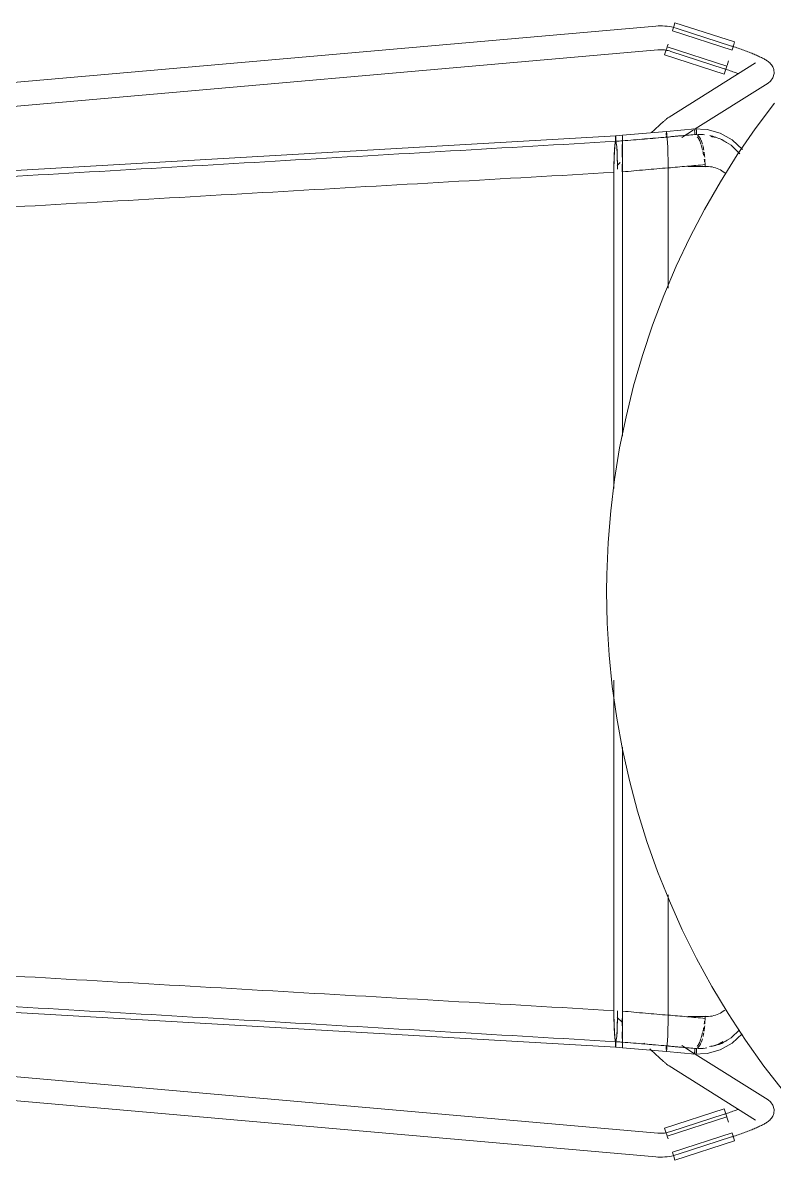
# Model space of a CAD drawing. Header units: millimetres. Extents: x 155927 to 295199, y -4084 to 97293.
# Drawn here: x 171735 to 172113, y 12020 to 12592 of the extents above; entities that cross this region are included whole.
import ezdxf

# ---------------------------------------------------------------- set-up
doc = ezdxf.new("R2010")
doc.units = ezdxf.units.MM
doc.header["$MEASUREMENT"] = 0
doc.layers.add('I-FURN', color=8, linetype='CONTINUOUS', lineweight=9)

msp = doc.modelspace()

# ---------------------------------------------------------------- linework, layer by layer
at = {"layer": 'I-FURN'}
for p, q in [((172053.26, 12590.59), (171609.94, 12551.64)), ((172053.31, 12590.6), (172053.26, 12590.59)), ((172054.45, 12590.67), (172053.31, 12590.6)), ((172055.59, 12590.7), (172054.45, 12590.67)), ((172056.73, 12590.69), (172055.59, 12590.7)), ((172057.87, 12590.62), (172056.73, 12590.69)), ((172059.01, 12590.52), (172057.87, 12590.62)), ((172060.14, 12590.36), (172059.01, 12590.52)), ((172061.27, 12590.17), (172060.14, 12590.36)), ((172062.38, 12589.92), (172061.27, 12590.17)), ((172061.67, 12588.38), (172062.31, 12590.35)), ((172062.31, 12590.35), (172062.94, 12592.31)), ((172063.49, 12589.64), (172062.38, 12589.92)), ((172062.94, 12592.31), (172092.95, 12582.62)), ((172061.64, 12588.26), (172091.64, 12578.57)), ((172064.58, 12589.31), (172063.49, 12589.64)), ((172091.39, 12580.59), (172064.58, 12589.31)), ((171629.81, 12541.34), (172054.31, 12578.64)), ((172054.31, 12578.64), (172054.97, 12578.68)), ((172054.97, 12578.68), (172055.63, 12578.7)), ((172055.63, 12578.7), (172056.29, 12578.69)), ((172056.29, 12578.69), (172056.95, 12578.66)), ((172056.95, 12578.66), (172057.61, 12578.6)), ((172057.61, 12578.6), (172058.27, 12578.51)), ((172058.27, 12578.51), (172058.92, 12578.4)), ((172058.35, 12578.1), (172058.99, 12580.07)), ((172089.04, 12570.5), (172059.03, 12580.19)), ((172059.06, 12580.29), (172059.44, 12581.45)), ((172091.85, 12580.44), (172091.39, 12580.59)), ((172092.32, 12580.66), (172091.68, 12578.69)), ((172092.59, 12580.2), (172091.85, 12580.44)), ((172092.95, 12582.62), (172092.32, 12580.66)), ((172093.32, 12579.95), (172092.59, 12580.2)), ((172094.06, 12579.7), (172093.32, 12579.95)), ((172094.78, 12579.45), (172094.06, 12579.7)), ((172095.51, 12579.2), (172094.78, 12579.45)), ((172096.22, 12578.95), (172095.51, 12579.2)), ((172096.93, 12578.69), (172096.22, 12578.95)), ((172097.63, 12578.44), (172096.93, 12578.69)), ((172098.32, 12578.18), (172097.63, 12578.44)), ((172057.72, 12576.15), (172058.35, 12578.1)), ((172057.72, 12576.15), (172087.73, 12566.46)), ((172058.92, 12578.4), (172059.57, 12578.26)), ((172059.57, 12578.26), (172060.21, 12578.09)), ((172060.21, 12578.09), (172060.84, 12577.9)), ((172060.84, 12577.9), (172060.87, 12577.89)), ((172060.87, 12577.89), (172087.68, 12569.18)), ((172089.15, 12570.87), (172089.87, 12573.08)), ((172098.99, 12577.93), (172098.32, 12578.18)), ((172099.66, 12577.68), (172098.99, 12577.93)), ((172100.31, 12577.42), (172099.66, 12577.68)), ((172100.95, 12577.17), (172100.31, 12577.42)), ((172101.58, 12576.92), (172100.95, 12577.17)), ((172102.19, 12576.67), (172101.58, 12576.92)), ((172102.78, 12576.42), (172102.19, 12576.67)), ((172103.36, 12576.18), (172102.78, 12576.42)), ((172103.93, 12575.94), (172103.36, 12576.18)), ((172104.47, 12575.7), (172103.93, 12575.94)), ((172105, 12575.46), (172104.47, 12575.7)), ((172105.51, 12575.22), (172105, 12575.46)), ((172106, 12574.99), (172105.51, 12575.22)), ((172106.47, 12574.76), (172106, 12574.99)), ((172106.93, 12574.53), (172106.47, 12574.76)), ((172107.37, 12574.3), (172106.93, 12574.53)), ((172107.79, 12574.07), (172107.37, 12574.3)), ((172108.21, 12573.84), (172107.79, 12574.07)), ((172108.6, 12573.61), (172108.21, 12573.84)), ((172109, 12573.36), (172108.6, 12573.61)), ((172109.38, 12573.11), (172109, 12573.36)), ((172109.77, 12572.83), (172109.38, 12573.11)), ((172110.18, 12572.52), (172109.77, 12572.83)), ((172103.54, 12572.1), (172059.96, 12544.8)), ((172088.01, 12569.07), (172087.68, 12569.18)), ((172088.36, 12568.41), (172087.73, 12566.46)), ((172088.7, 12568.85), (172088.01, 12569.07)), ((172089, 12570.39), (172088.36, 12568.41)), ((172089.39, 12568.62), (172088.7, 12568.85)), ((172090.08, 12568.38), (172089.39, 12568.62)), ((172090.76, 12568.15), (172090.08, 12568.38)), ((172091.43, 12567.91), (172090.76, 12568.15)), ((172092.1, 12567.68), (172091.43, 12567.91)), ((172092.75, 12567.44), (172092.1, 12567.68)), ((172093.4, 12567.21), (172092.75, 12567.44)), ((172094.04, 12566.97), (172093.4, 12567.21)), ((172110.6, 12572.15), (172110.18, 12572.52)), ((172111.07, 12571.68), (172110.6, 12572.15)), ((172111.59, 12571.06), (172111.07, 12571.68)), ((172112.15, 12570.14), (172111.59, 12571.06)), ((172112.68, 12568.76), (172112.15, 12570.14)), ((172112.85, 12566.79), (172112.68, 12568.76)), ((172073.15, 12538.9), (172109.92, 12561.93)), ((172094.66, 12566.74), (172094.04, 12566.97)), ((172111.04, 12562.83), (172109.92, 12561.93)), ((172111.04, 12562.83), (172112.26, 12564.56)), ((172112.26, 12564.56), (172112.85, 12566.79)), ((172112.94, 12551.79), (172103.36, 12538.97)), ((172059.15, 12544.23), (172058.93, 12544.05)), ((172059.38, 12544.4), (172059.15, 12544.23)), ((172059.63, 12544.58), (172059.38, 12544.4)), ((172059.96, 12544.8), (172059.63, 12544.58)), ((172052.57, 12538.37), (172052.11, 12537.95)), ((172053.01, 12538.79), (172052.57, 12538.37)), ((172053.45, 12539.19), (172053.01, 12538.79)), ((172053.87, 12539.58), (172053.45, 12539.19)), ((172054.29, 12539.96), (172053.87, 12539.58)), ((172054.69, 12540.33), (172054.29, 12539.96)), ((172055.08, 12540.69), (172054.69, 12540.33)), ((172055.46, 12541.03), (172055.08, 12540.69)), ((172055.82, 12541.36), (172055.46, 12541.03)), ((172056.17, 12541.68), (172055.82, 12541.36)), ((172056.51, 12541.98), (172056.17, 12541.68)), ((172056.83, 12542.26), (172056.51, 12541.98)), ((172057.14, 12542.54), (172056.83, 12542.26)), ((172057.43, 12542.79), (172057.14, 12542.54)), ((172057.71, 12543.04), (172057.43, 12542.79)), ((172057.98, 12543.27), (172057.71, 12543.04)), ((172058.23, 12543.48), (172057.98, 12543.27)), ((172058.47, 12543.68), (172058.23, 12543.48)), ((172058.7, 12543.87), (172058.47, 12543.68)), ((172073.18, 12538.97), (172058.69, 12537.55)), ((172058.93, 12544.05), (172058.7, 12543.87)), ((172072.29, 12538.85), (172079.2, 12538.56)), ((172079.2, 12538.56), (172085.72, 12536.69)), ((172103.36, 12538.97), (172094.31, 12525.78)), ((172033.13, 12535.45), (171701.22, 12516.16)), ((172033.03, 12534.07), (172033.02, 12533.58)), ((172033.02, 12533.58), (172033.02, 12533.08)), ((172033.02, 12533.08), (172033.03, 12532.61)), ((172033.04, 12534.52), (172033.03, 12534.07)), ((172033.06, 12534.9), (172033.04, 12534.52)), ((172033.08, 12535.19), (172033.06, 12534.9)), ((172033.11, 12535.38), (172033.08, 12535.19)), ((172033.13, 12535.45), (172033.11, 12535.38)), ((172033.13, 12535.45), (172036.49, 12535.72)), ((172033.16, 12535.38), (172033.13, 12535.45)), ((172033.19, 12535.19), (172033.16, 12535.38)), ((172033.21, 12534.89), (172033.19, 12535.19)), ((172033.23, 12534.51), (172033.21, 12534.89)), ((172033.24, 12534.06), (172033.23, 12534.51)), ((172033.23, 12532.6), (172033.24, 12533.07)), ((172033.24, 12533.57), (172033.24, 12534.06)), ((172033.24, 12533.07), (172033.24, 12533.57)), ((172036.49, 12534.79), (172036.48, 12534.34)), ((172036.48, 12534.33), (172036.49, 12534.78)), ((172036.48, 12534.34), (172036.48, 12533.84)), ((172036.48, 12533.84), (172036.48, 12534.33)), ((172036.48, 12533.34), (172036.48, 12533.84)), ((172036.48, 12533.84), (172036.48, 12533.35)), ((172036.48, 12533.35), (172036.48, 12532.88)), ((172036.48, 12532.88), (172036.48, 12533.34)), ((172058.69, 12537.55), (172036.49, 12535.72)), ((172036.49, 12535.65), (172036.49, 12535.72)), ((172036.49, 12535.72), (172036.49, 12535.65)), ((172036.49, 12535.66), (172036.49, 12535.72)), ((172036.49, 12535.72), (172036.49, 12535.65)), ((172036.49, 12534.78), (172036.49, 12535.17)), ((172036.49, 12535.17), (172036.49, 12534.79)), ((172036.5, 12535.18), (172036.5, 12535.47)), ((172036.5, 12535.46), (172036.5, 12535.17)), ((172036.5, 12534.79), (172036.5, 12535.18)), ((172036.5, 12535.17), (172036.5, 12534.79)), ((172036.5, 12534.79), (172036.5, 12534.34)), ((172036.5, 12534.34), (172036.5, 12534.79)), ((172036.5, 12534.34), (172036.5, 12533.85)), ((172036.5, 12533.85), (172036.5, 12534.34)), ((172036.5, 12533.85), (172036.5, 12533.35)), ((172036.5, 12533.35), (172036.5, 12533.85)), ((172036.5, 12533.35), (172036.5, 12532.88)), ((172036.5, 12532.88), (172036.5, 12533.35)), ((172036.5, 12532.88), (172036.51, 12531.99)), ((172036.51, 12532), (172036.5, 12532.88)), ((172051.65, 12537.52), (172051.18, 12537.08)), ((172052.11, 12537.95), (172051.65, 12537.52)), ((172058.6, 12536.62), (172058.59, 12536.17)), ((172058.59, 12536.17), (172058.61, 12536.62)), ((172058.59, 12536.17), (172058.59, 12535.68)), ((172058.59, 12535.68), (172058.59, 12536.17)), ((172058.59, 12535.18), (172058.6, 12534.71)), ((172058.6, 12534.71), (172058.59, 12535.18)), ((172058.62, 12537.01), (172058.6, 12536.62)), ((172058.61, 12536.62), (172058.62, 12537)), ((172058.64, 12537.3), (172058.62, 12537.01)), ((172058.62, 12537), (172058.64, 12537.29)), ((172058.67, 12537.49), (172058.64, 12537.3)), ((172058.64, 12537.29), (172058.67, 12537.48)), ((172058.69, 12537.55), (172058.67, 12537.49)), ((172058.67, 12537.48), (172058.69, 12537.55)), ((172058.69, 12537.55), (172058.72, 12537.48)), ((172058.72, 12537.48), (172058.69, 12537.55)), ((172058.74, 12537.29), (172058.72, 12537.48)), ((172058.76, 12537), (172058.74, 12537.29)), ((172058.74, 12537.29), (172058.76, 12536.99)), ((172058.78, 12536.61), (172058.76, 12537)), ((172058.76, 12536.99), (172058.78, 12536.61)), ((172058.79, 12536.16), (172058.78, 12536.61)), ((172058.78, 12536.61), (172058.79, 12536.15)), ((172058.79, 12535.17), (172058.78, 12534.7)), ((172058.78, 12534.7), (172058.98, 12533.81)), ((172058.8, 12535.67), (172058.79, 12536.16)), ((172058.79, 12536.15), (172058.8, 12535.66)), ((172058.79, 12535.17), (172058.8, 12535.67)), ((172058.8, 12535.66), (172058.79, 12535.17)), ((172058.79, 12534.7), (172058.79, 12535.17)), ((172058.98, 12533.81), (172058.79, 12534.7)), ((172058.98, 12533.81), (172059.16, 12532.09)), ((172059.16, 12532.07), (172058.98, 12533.81)), ((172066.33, 12534.63), (172072.18, 12538.3)), ((172085.32, 12533.98), (172091.15, 12530.62)), ((172085.72, 12536.69), (172091.73, 12533.3)), ((172091.73, 12533.3), (172096.88, 12528.56)), ((172032.47, 12527.47), (172032.34, 12524.34)), ((172032.63, 12529.97), (172032.47, 12527.47)), ((172032.82, 12531.72), (172032.63, 12529.97)), ((172033.03, 12532.61), (172032.82, 12531.72)), ((172033.44, 12531.7), (172033.23, 12532.6)), ((172033.63, 12529.95), (172033.44, 12531.7)), ((172033.8, 12527.46), (172033.63, 12529.95)), ((172033.92, 12524.34), (172033.8, 12527.46)), ((172036.44, 12527.73), (172036.46, 12530.23)), ((172036.46, 12530.23), (172036.44, 12527.73)), ((172036.44, 12524.6), (172036.44, 12527.73)), ((172036.44, 12527.73), (172036.44, 12524.61)), ((172036.46, 12530.23), (172036.47, 12531.98)), ((172036.47, 12531.98), (172036.46, 12530.23)), ((172036.53, 12530.25), (172036.51, 12532)), ((172036.51, 12531.99), (172036.53, 12530.25)), ((172036.54, 12527.75), (172036.53, 12530.25)), ((172036.53, 12530.24), (172036.54, 12527.75)), ((172036.55, 12524.61), (172036.54, 12527.75)), ((172036.54, 12527.74), (172036.55, 12524.61)), ((172059.16, 12532.07), (172059.31, 12529.64)), ((172059.31, 12529.59), (172059.16, 12532.07)), ((172059.31, 12529.6), (172059.42, 12526.56)), ((172059.42, 12526.49), (172059.31, 12529.59)), ((172091.15, 12530.62), (172095.66, 12526.31)), ((172032.34, 12524.34), (172032.27, 12520.78)), ((172035.41, 12521.95), (172033.88, 12520.48)), ((172034, 12520.79), (172033.92, 12524.34)), ((172036.55, 12524.61), (172036.55, 12521.05)), ((172036.55, 12521.05), (172036.55, 12524.61)), ((172059.42, 12526.5), (172059.5, 12523.06)), ((172059.5, 12523.06), (172059.42, 12526.49)), ((172059.52, 12519.2), (172059.5, 12522.96)), ((172059.5, 12522.96), (172059.52, 12519.32)), ((172094.31, 12525.78), (172085.79, 12512.24)), ((172032.27, 12520.78), (172032.24, 12516.99)), ((172032.24, 12516.99), (172032.24, 12357.89)), ((172032.24, 12357.89), (172032.24, 12516.99)), ((172034.02, 12518.53), (172034, 12520.79)), ((172036.43, 12517.27), (172036.43, 12521.05)), ((172036.43, 12521.05), (172036.43, 12517.27)), ((172036.56, 12517.26), (172036.55, 12521.05)), ((172036.55, 12521.04), (172036.56, 12517.26)), ((172036.56, 12517.26), (172036.56, 12384.26)), ((172036.56, 12384.26), (172036.56, 12517.26)), ((172059.52, 12458.71), (172059.52, 12519.2)), ((172059.52, 12519.2), (172059.52, 12458.71)), ((172079.32, 12519.91), (172069.56, 12519.91)), ((172078.07, 12520.9), (172078.07, 12519.85)), ((172085.79, 12512.24), (172077.82, 12498.37)), ((172077.82, 12498.37), (172070.41, 12484.19)), ((172070.41, 12484.19), (172063.57, 12469.73)), ((172063.57, 12469.73), (172057.31, 12455)), ((172057.31, 12455), (172051.65, 12440.04)), ((172051.65, 12440.04), (172046.6, 12424.86)), ((172046.6, 12424.86), (172042.15, 12409.49)), ((172042.15, 12409.49), (172038.32, 12393.95)), ((172038.32, 12393.95), (172035.12, 12378.28)), ((172035.12, 12378.28), (172032.55, 12362.49)), ((172032.55, 12362.49), (172030.61, 12346.61)), ((172030.61, 12346.61), (172029.3, 12330.66)), ((172029.3, 12330.66), (172028.64, 12314.68)), ((172028.64, 12314.68), (172028.54, 12306.04)), ((172028.54, 12306.04), (172028.86, 12290.05)), ((172028.86, 12290.05), (172029.82, 12274.08)), ((172029.82, 12274.08), (172031.42, 12258.16)), ((172031.42, 12258.16), (172033.65, 12242.31)), ((172032.24, 12261.36), (172032.24, 12095.09)), ((172032.24, 12095.09), (172032.24, 12261.36)), ((172033.65, 12242.31), (172036.52, 12226.57)), ((172036.52, 12226.57), (172040.01, 12210.96)), ((172036.56, 12227.65), (172036.56, 12094.83)), ((172036.56, 12094.83), (172036.56, 12227.65)), ((172040.01, 12210.96), (172044.12, 12195.5)), ((172044.12, 12195.5), (172048.85, 12180.21)), ((172048.85, 12180.21), (172054.18, 12165.13)), ((172054.18, 12165.13), (172060.12, 12150.27)), ((172059.52, 12092.88), (172059.52, 12153.44)), ((172059.52, 12153.44), (172059.52, 12092.88)), ((172060.12, 12150.27), (172066.64, 12135.67)), ((172066.64, 12135.67), (172073.75, 12121.33)), ((172073.75, 12121.33), (172081.42, 12107.29)), ((172081.42, 12107.29), (172089.64, 12093.57)), ((172033.13, 12076.64), (171701.22, 12095.92)), ((172032.24, 12095.09), (172032.27, 12091.31)), ((172034, 12091.3), (172034.03, 12094.98)), ((172036.56, 12094.83), (172036.55, 12091.04)), ((172036.55, 12091.04), (172036.56, 12094.83)), ((172059.5, 12089.12), (172059.52, 12092.88)), ((172059.52, 12092.76), (172059.5, 12089.12)), ((172069.56, 12092.18), (172079.32, 12092.18)), ((172078.07, 12092.23), (172078.07, 12091.18)), ((172089.64, 12093.57), (172098.41, 12080.18)), ((172032.27, 12091.31), (172032.34, 12087.74)), ((172032.34, 12087.74), (172032.47, 12084.61)), ((172033.8, 12084.63), (172033.92, 12087.75)), ((172033.88, 12091.6), (172036.55, 12089.03)), ((172033.92, 12087.75), (172034, 12091.3)), ((172036.44, 12087.48), (172036.43, 12091.04)), ((172036.43, 12091.03), (172036.44, 12087.48)), ((172036.55, 12087.47), (172036.54, 12084.34)), ((172036.54, 12084.34), (172036.55, 12087.47)), ((172036.55, 12091.04), (172036.55, 12087.47)), ((172036.55, 12087.47), (172036.55, 12091.04)), ((172059.5, 12089.03), (172059.42, 12085.59)), ((172059.42, 12085.59), (172059.5, 12089.02)), ((172032.47, 12084.61), (172032.63, 12082.11)), ((172032.63, 12082.11), (172032.82, 12080.36)), ((172032.82, 12080.36), (172033.03, 12079.47)), ((172033.23, 12079.48), (172033.44, 12080.38)), ((172033.44, 12080.38), (172033.63, 12082.13)), ((172033.63, 12082.13), (172033.8, 12084.63)), ((172036.46, 12081.86), (172036.44, 12084.36)), ((172036.44, 12084.35), (172036.46, 12081.85)), ((172036.47, 12080.11), (172036.46, 12081.86)), ((172036.46, 12081.85), (172036.47, 12080.1)), ((172036.53, 12081.83), (172036.51, 12080.09)), ((172036.51, 12080.09), (172036.53, 12081.83)), ((172036.54, 12084.34), (172036.53, 12081.84)), ((172036.53, 12081.83), (172036.54, 12084.34)), ((172059.16, 12080.01), (172059.31, 12082.49)), ((172059.31, 12082.45), (172059.16, 12080.01)), ((172059.31, 12082.49), (172059.42, 12085.59)), ((172059.42, 12085.52), (172059.31, 12082.49)), ((172085.32, 12078.1), (172091.15, 12081.47)), ((172091.15, 12081.47), (172095.37, 12085.49)), ((172091.73, 12078.78), (172096.73, 12083.39)), ((172033.03, 12079.47), (172033.02, 12079)), ((172033.02, 12079), (172033.02, 12078.5)), ((172033.02, 12078.5), (172033.03, 12078.01)), ((172033.03, 12078.01), (172033.04, 12077.56)), ((172033.04, 12077.56), (172033.06, 12077.18)), ((172033.06, 12077.18), (172033.08, 12076.89)), ((172033.08, 12076.89), (172033.11, 12076.7)), ((172033.11, 12076.7), (172033.13, 12076.64)), ((172033.13, 12076.64), (172033.16, 12076.7)), ((172033.13, 12076.63), (172036.49, 12076.37)), ((172033.16, 12076.7), (172033.19, 12076.89)), ((172033.19, 12076.89), (172033.21, 12077.19)), ((172033.21, 12077.19), (172033.23, 12077.57)), ((172033.24, 12079.01), (172033.23, 12079.48)), ((172033.23, 12077.57), (172033.24, 12078.02)), ((172033.24, 12078.51), (172033.24, 12079.01)), ((172033.24, 12078.02), (172033.24, 12078.51)), ((172036.48, 12078.74), (172036.48, 12079.21)), ((172036.48, 12079.21), (172036.48, 12078.74)), ((172036.48, 12078.24), (172036.48, 12078.74)), ((172036.48, 12078.74), (172036.48, 12078.24)), ((172036.48, 12077.75), (172036.48, 12078.24)), ((172036.48, 12078.24), (172036.48, 12077.75)), ((172036.49, 12077.3), (172036.48, 12077.75)), ((172036.48, 12077.75), (172036.49, 12077.3)), ((172036.49, 12076.92), (172036.49, 12077.3)), ((172036.49, 12077.3), (172036.49, 12076.91)), ((172036.49, 12076.62), (172036.49, 12076.92)), ((172036.49, 12076.91), (172036.49, 12076.62)), ((172036.5, 12076.62), (172036.49, 12076.43)), ((172036.49, 12076.43), (172036.49, 12076.62)), ((172036.49, 12076.62), (172036.49, 12076.43)), ((172036.49, 12076.43), (172036.5, 12076.61)), ((172036.49, 12076.43), (172036.49, 12076.37)), ((172036.49, 12076.37), (172036.49, 12076.43)), ((172036.49, 12076.43), (172036.49, 12076.36)), ((172036.49, 12076.36), (172036.49, 12076.43)), ((172058.69, 12074.54), (172036.49, 12076.36)), ((172036.51, 12080.09), (172036.5, 12079.2)), ((172036.5, 12079.2), (172036.51, 12080.09)), ((172036.5, 12079.2), (172036.5, 12078.73)), ((172036.5, 12078.73), (172036.5, 12079.2)), ((172036.5, 12078.73), (172036.5, 12078.23)), ((172036.5, 12078.23), (172036.5, 12078.73)), ((172036.5, 12078.23), (172036.5, 12077.74)), ((172036.5, 12077.74), (172036.5, 12078.23)), ((172036.5, 12077.74), (172036.5, 12077.29)), ((172036.5, 12077.29), (172036.5, 12077.74)), ((172036.5, 12077.29), (172036.5, 12076.91)), ((172036.5, 12076.91), (172036.5, 12077.29)), ((172036.5, 12076.91), (172036.5, 12076.62)), ((172036.5, 12076.61), (172036.5, 12076.91)), ((172047.74, 12078.27), (172047.23, 12078.75)), ((172050.7, 12075.45), (172050.22, 12075.91)), ((172051.18, 12075), (172050.7, 12075.45)), ((172051.65, 12074.56), (172051.18, 12075)), ((172058.6, 12077.37), (172058.59, 12076.9)), ((172058.59, 12076.9), (172058.6, 12077.37)), ((172058.59, 12076.9), (172058.59, 12076.4)), ((172058.59, 12076.4), (172058.59, 12076.9)), ((172058.59, 12076.4), (172058.59, 12075.91)), ((172058.59, 12075.91), (172058.59, 12076.4)), ((172058.59, 12075.91), (172058.6, 12075.46)), ((172058.61, 12075.46), (172058.59, 12075.91)), ((172058.62, 12075.08), (172058.64, 12074.78)), ((172058.64, 12074.79), (172058.62, 12075.08)), ((172058.67, 12074.6), (172058.64, 12074.79)), ((172058.64, 12074.78), (172058.67, 12074.6)), ((172058.72, 12074.6), (172058.74, 12074.79)), ((172058.74, 12074.79), (172058.76, 12075.09)), ((172058.76, 12075.09), (172058.74, 12074.8)), ((172058.78, 12075.48), (172058.76, 12075.09)), ((172058.76, 12075.09), (172058.78, 12075.47)), ((172058.98, 12078.27), (172058.78, 12077.39)), ((172058.78, 12077.39), (172058.79, 12076.92)), ((172058.79, 12075.93), (172058.78, 12075.48)), ((172058.78, 12075.47), (172058.79, 12075.92)), ((172058.79, 12077.38), (172058.98, 12078.27)), ((172058.79, 12076.91), (172058.79, 12077.38)), ((172058.79, 12076.92), (172058.8, 12076.42)), ((172058.8, 12076.42), (172058.79, 12076.91)), ((172058.79, 12075.92), (172058.8, 12076.42)), ((172058.8, 12076.42), (172058.79, 12075.93)), ((172058.98, 12078.27), (172059.16, 12080.01)), ((172059.16, 12079.99), (172058.98, 12078.27)), ((172072.81, 12073.4), (172066.33, 12077.45)), ((172079.2, 12073.52), (172085.72, 12075.39)), ((172085.72, 12075.39), (172091.73, 12078.78)), ((172098.41, 12080.18), (172107.7, 12067.16)), ((172054.31, 12033.45), (171629.96, 12070.73)), ((172052.11, 12074.13), (172051.65, 12074.56)), ((172052.57, 12073.71), (172052.11, 12074.13)), ((172053.01, 12073.29), (172052.57, 12073.71)), ((172053.45, 12072.89), (172053.01, 12073.29)), ((172053.87, 12072.5), (172053.45, 12072.89)), ((172054.29, 12072.12), (172053.87, 12072.5)), ((172054.69, 12071.75), (172054.29, 12072.12)), ((172055.08, 12071.4), (172054.69, 12071.75)), ((172055.46, 12071.05), (172055.08, 12071.4)), ((172055.82, 12070.72), (172055.46, 12071.05)), ((172056.17, 12070.41), (172055.82, 12070.72)), ((172056.51, 12070.11), (172056.17, 12070.41)), ((172056.83, 12069.82), (172056.51, 12070.11)), ((172057.14, 12069.55), (172056.83, 12069.82)), ((172057.43, 12069.29), (172057.14, 12069.55)), ((172057.71, 12069.05), (172057.43, 12069.29)), ((172057.98, 12068.82), (172057.71, 12069.05)), ((172058.67, 12074.6), (172058.69, 12074.53)), ((172058.69, 12074.54), (172058.67, 12074.6)), ((172058.72, 12074.61), (172058.69, 12074.54)), ((172058.69, 12074.53), (172058.72, 12074.6)), ((172073.18, 12073.11), (172058.69, 12074.53)), ((172072.29, 12073.23), (172079.2, 12073.52)), ((172109.92, 12050.15), (172073.15, 12073.18)), ((172058.23, 12068.6), (172057.98, 12068.82)), ((172058.47, 12068.4), (172058.23, 12068.6)), ((172058.7, 12068.21), (172058.47, 12068.4)), ((172058.93, 12068.03), (172058.7, 12068.21)), ((172059.15, 12067.86), (172058.93, 12068.03)), ((172059.38, 12067.68), (172059.15, 12067.86)), ((172059.63, 12067.5), (172059.38, 12067.68)), ((172059.96, 12067.28), (172059.63, 12067.5)), ((172059.96, 12067.28), (172103.54, 12039.98)), ((172107.7, 12067.16), (172117.51, 12054.52)), ((171609.94, 12060.44), (172053.26, 12021.49)), ((172111.04, 12049.25), (172109.92, 12050.15)), ((172111.04, 12049.25), (172112.26, 12047.52)), ((172112.26, 12047.52), (172112.85, 12045.3)), ((172087.73, 12045.62), (172057.72, 12035.93)), ((172059.03, 12031.89), (172089.04, 12041.58)), ((172087.68, 12042.9), (172060.87, 12034.19)), ((172088.01, 12043.01), (172087.68, 12042.9)), ((172087.73, 12045.62), (172088.36, 12043.67)), ((172088.7, 12043.24), (172088.01, 12043.01)), ((172088.36, 12043.67), (172089, 12041.7)), ((172089.39, 12043.47), (172088.7, 12043.24)), ((172089.87, 12039), (172089.07, 12041.48)), ((172090.08, 12043.7), (172089.39, 12043.47)), ((172090.76, 12043.93), (172090.08, 12043.7)), ((172091.43, 12044.17), (172090.76, 12043.93)), ((172092.1, 12044.4), (172091.43, 12044.17)), ((172092.75, 12044.64), (172092.1, 12044.4)), ((172093.4, 12044.87), (172092.75, 12044.64)), ((172094.04, 12045.11), (172093.4, 12044.87)), ((172094.66, 12045.34), (172094.04, 12045.11)), ((172111.07, 12040.4), (172110.6, 12039.93)), ((172111.59, 12041.03), (172111.07, 12040.4)), ((172112.15, 12041.94), (172111.59, 12041.03)), ((172112.68, 12043.32), (172112.15, 12041.94)), ((172112.85, 12045.3), (172112.68, 12043.32)), ((172058.35, 12033.98), (172057.72, 12035.93)), ((172100.31, 12034.66), (172099.66, 12034.41)), ((172100.95, 12034.91), (172100.31, 12034.66)), ((172101.58, 12035.16), (172100.95, 12034.91)), ((172102.19, 12035.41), (172101.58, 12035.16)), ((172102.78, 12035.66), (172102.19, 12035.41)), ((172103.36, 12035.9), (172102.78, 12035.66)), ((172103.93, 12036.15), (172103.36, 12035.9)), ((172104.47, 12036.39), (172103.93, 12036.15)), ((172105, 12036.62), (172104.47, 12036.39)), ((172105.51, 12036.86), (172105, 12036.62)), ((172106, 12037.09), (172105.51, 12036.86)), ((172106.47, 12037.32), (172106, 12037.09)), ((172106.93, 12037.55), (172106.47, 12037.32)), ((172107.37, 12037.78), (172106.93, 12037.55)), ((172107.79, 12038.01), (172107.37, 12037.78)), ((172108.21, 12038.24), (172107.79, 12038.01)), ((172108.6, 12038.48), (172108.21, 12038.24)), ((172109, 12038.72), (172108.6, 12038.48)), ((172109.38, 12038.98), (172109, 12038.72)), ((172109.77, 12039.25), (172109.38, 12038.98)), ((172110.18, 12039.57), (172109.77, 12039.25)), ((172110.6, 12039.93), (172110.18, 12039.57)), ((172054.33, 12033.44), (172054.31, 12033.44)), ((172054.99, 12033.4), (172054.33, 12033.44)), ((172055.65, 12033.38), (172054.99, 12033.4)), ((172056.31, 12033.39), (172055.65, 12033.38)), ((172056.98, 12033.43), (172056.31, 12033.39)), ((172057.64, 12033.49), (172056.98, 12033.43)), ((172058.29, 12033.58), (172057.64, 12033.49)), ((172058.94, 12033.69), (172058.29, 12033.58)), ((172058.99, 12032.01), (172058.35, 12033.98)), ((172059.59, 12033.83), (172058.94, 12033.69)), ((172059.44, 12030.63), (172059.06, 12031.79)), ((172060.23, 12034), (172059.59, 12033.83)), ((172060.87, 12034.19), (172060.23, 12034)), ((172091.64, 12033.51), (172061.64, 12023.82)), ((172092.95, 12029.47), (172062.94, 12019.78)), ((172064.57, 12022.78), (172091.39, 12031.49)), ((172091.85, 12031.64), (172091.39, 12031.49)), ((172091.68, 12033.39), (172092.32, 12031.42)), ((172092.59, 12031.88), (172091.85, 12031.64)), ((172092.32, 12031.42), (172092.95, 12029.47)), ((172093.32, 12032.13), (172092.59, 12031.88)), ((172094.06, 12032.38), (172093.32, 12032.13)), ((172094.78, 12032.63), (172094.06, 12032.38)), ((172095.51, 12032.88), (172094.78, 12032.63)), ((172096.22, 12033.13), (172095.51, 12032.88)), ((172096.93, 12033.39), (172096.22, 12033.13)), ((172097.63, 12033.64), (172096.93, 12033.39)), ((172098.32, 12033.9), (172097.63, 12033.64)), ((172098.99, 12034.15), (172098.32, 12033.9)), ((172099.66, 12034.41), (172098.99, 12034.15)), ((172062.31, 12021.73), (172061.67, 12023.7)), ((172053.26, 12021.49), (172054.4, 12021.41)), ((172054.4, 12021.41), (172055.54, 12021.38)), ((172055.54, 12021.38), (172056.68, 12021.4)), ((172056.68, 12021.4), (172057.82, 12021.46)), ((172057.82, 12021.46), (172058.96, 12021.56)), ((172058.96, 12021.56), (172060.09, 12021.71)), ((172060.09, 12021.71), (172061.21, 12021.91)), ((172061.21, 12021.91), (172062.33, 12022.15)), ((172062.94, 12019.78), (172062.31, 12021.73)), ((172062.33, 12022.15), (172063.44, 12022.43)), ((172063.44, 12022.43), (172064.53, 12022.76)), ((172064.53, 12022.76), (172064.57, 12022.78))]:
    msp.add_line(p, q, dxfattribs=at)
for points, knots in [([(172073.01, 12536.03), (172073.02, 12536.26), (172073.01, 12536.74), (172072.93, 12537.49), (172072.77, 12538.16), (172072.6, 12538.59), (172072.48, 12538.75), (172072.44, 12538.79)], [-1, -1, -1, -1, -0.90625, -0.8125, -0.71875, -0.625, -0.5625, -0.5625, -0.5625, -0.5625]), ([(172073.33, 12538.92), (172073.36, 12538.91), (172073.4, 12538.86), (172073.48, 12538.75), (172073.58, 12538.56), (172073.68, 12538.24), (172073.75, 12537.85), (172073.79, 12537.49), (172073.81, 12537.11), (172073.8, 12536.67), (172073.77, 12536.31), (172073.74, 12536.14)], [0.5555556, 0.5555556, 0.5555556, 0.5555556, 0.5833333, 0.6180556, 0.6527778, 0.7222222, 0.7916667, 0.8263889, 0.8611111, 0.9305556, 1, 1, 1, 1]), ([(172033.03, 12532.61), (172033.03, 12532.84), (172033.02, 12533.33), (172033.02, 12533.96), (172033.03, 12534.42), (172033.05, 12534.84), (172033.08, 12535.29), (172033.11, 12535.45), (172033.13, 12535.45)], [-1, -1, -1, -1, -0.90625, -0.8125, -0.765625, -0.71875, -0.625, -0.501507, -0.501507, -0.501507, -0.501507]), ([(172033.13, 12535.45), (172033.15, 12535.45), (172033.18, 12535.31), (172033.21, 12534.91), (172033.23, 12534.53), (172033.24, 12534.07), (172033.25, 12533.57), (172033.24, 12533.07), (172033.24, 12532.75), (172033.23, 12532.61)], [-0.5, -0.5, -0.5, -0.5, -0.375, -0.3125, -0.25, -0.1875, -0.125, -0.0625, 0, 0, 0, 0]), ([(172080.42, 12535.53), (172082.5, 12535.09), (172085.46, 12534.11), (172088.13, 12532.56), (172088.93, 12532.03)], [-0.8210019, -0.8210019, -0.8210019, -0.8210019, -0.6666667, -0.5975811, -0.5975811, -0.5975811, -0.5975811]), ([(172032.24, 12516.99), (172032.24, 12518.27), (172032.26, 12520.82), (172032.34, 12524.42), (172032.46, 12527.59), (172032.68, 12530.95), (172032.89, 12532.33), (172033.03, 12532.61)], [-1, -1, -1, -1, -0.833333, -0.666667, -0.5, -0.333333, 0, 0, 0, 0]), ([(172033.23, 12532.61), (172033.38, 12532.32), (172033.58, 12530.92), (172033.8, 12527.57), (172033.93, 12524.41), (172034, 12521.3), (172034.02, 12519.29), (172034.02, 12518.53)], [-1, -1, -1, -1, -0.6666667, -0.5, -0.3333333, -0.1666667, -0.0664381, -0.0664381, -0.0664381, -0.0664381]), ([(172078.07, 12519.85), (172080.46, 12520.07), (172084.06, 12519.44), (172087.06, 12517.51), (172087.97, 12516.74)], [0, 0, 0, 0, 0.3333333, 0.5, 0.5, 0.5, 0.5]), ([(172033.03, 12079.47), (172032.89, 12079.75), (172032.68, 12081.13), (172032.46, 12084.49), (172032.34, 12087.66), (172032.26, 12091.27), (172032.24, 12093.81), (172032.24, 12095.09)], [-1, -1, -1, -1, -0.666667, -0.5, -0.333333, -0.166667, 0, 0, 0, 0]), ([(172034.03, 12094.98), (172034.03, 12092.46), (172033.97, 12088.7), (172033.8, 12084.51), (172033.58, 12081.16), (172033.38, 12079.77), (172033.23, 12079.48)], [-0.996036, -0.996036, -0.996036, -0.996036, -0.6666667, -0.5, -0.3333333, 0, 0, 0, 0]), ([(172087.97, 12095.34), (172087.06, 12094.58), (172084.06, 12092.65), (172080.46, 12092.02), (172078.07, 12092.23)], [0.5, 0.5, 0.5, 0.5, 0.6666667, 1, 1, 1, 1]), ([(172033.13, 12076.63), (172033.11, 12076.63), (172033.09, 12076.77), (172033.06, 12077.16), (172033.04, 12077.55), (172033.03, 12078), (172033.02, 12078.5), (172033.02, 12079), (172033.03, 12079.32), (172033.03, 12079.47)], [-0.498493, -0.498493, -0.498493, -0.498493, -0.375, -0.3125, -0.25, -0.1875, -0.125, -0.0625, 0, 0, 0, 0]), ([(172036.48, 12079.21), (172040.18, 12078.9), (172045.51, 12078.46), (172050.84, 12078.02), (172052.49, 12077.88)], [0, 0, 0, 0, 0.5, 0.7233886, 0.7233886, 0.7233886, 0.7233886]), ([(172073.74, 12075.95), (172073.76, 12075.81), (172073.79, 12075.52), (172073.81, 12075.1), (172073.8, 12074.72), (172073.77, 12074.43), (172073.74, 12074.16), (172073.69, 12073.91), (172073.63, 12073.69), (172073.56, 12073.49), (172073.46, 12073.3), (172073.38, 12073.19), (172073.33, 12073.16)], [0, 0, 0, 0, 0.0555556, 0.1111111, 0.1666667, 0.1944444, 0.2222222, 0.2777778, 0.3055556, 0.3333333, 0.3888889, 0.4444444, 0.4444444, 0.4444444, 0.4444444]), ([(172089.2, 12080.15), (172088.31, 12079.59), (172085.49, 12077.92), (172082.38, 12077.31), (172080.24, 12077.02)], [0.591443, 0.591443, 0.591443, 0.591443, 0.6666667, 0.8236682, 0.8236682, 0.8236682, 0.8236682]), ([(172081.35, 12077.02), (172082.69, 12077.42), (172084.65, 12078.15), (172086.48, 12079.15), (172087.05, 12079.5)], [0.2297626, 0.2297626, 0.2297626, 0.2297626, 0.3333333, 0.3824546, 0.3824546, 0.3824546, 0.3824546])]:
    msp.add_open_spline(points, degree=3, knots=knots, dxfattribs=at)
for points in [[(172036.5, 12532.88), (172035.92, 12532.84), (172034.77, 12532.75), (172033.61, 12532.66), (172033.03, 12532.61)], [(172036.48, 12532.88), (172035.94, 12532.83), (172034.86, 12532.74), (172033.77, 12532.65), (172033.23, 12532.61)], [(172036.5, 12532.88), (172040.22, 12533.19), (172047.65, 12533.79), (172055.08, 12534.39), (172058.78, 12534.7)], [(172042.81, 12533.4), (172043.22, 12533.43), (172043.63, 12533.47), (172044.04, 12533.5)], [(172047.65, 12533.8), (172051.3, 12534.1), (172054.95, 12534.41), (172058.6, 12534.71)], [(172065.68, 12535.42), (172063.34, 12535.18), (172060.97, 12534.95), (172058.6, 12534.71)], [(172073.74, 12536.14), (172071.3, 12535.9), (172066.35, 12535.42), (172061.31, 12534.94), (172058.79, 12534.7)], [(172073.74, 12536.14), (172074.13, 12535.99), (172074.88, 12535.43), (172075.58, 12534.28), (172075.91, 12533.59)], [(172075.05, 12533.55), (172074.74, 12534.19), (172074.42, 12534.58), (172074.1, 12534.91)], [(172076.52, 12535.99), (172075.87, 12536.05), (172075.22, 12536.06), (172074.57, 12536.05)], [(172076.02, 12531.13), (172075.75, 12531.94), (172075.46, 12532.75), (172075.17, 12533.31)], [(172075.27, 12536.1), (172076.1, 12536.09), (172076.92, 12536.05), (172077.74, 12535.97)], [(172076.11, 12533.14), (172076.36, 12532.55), (172076.59, 12531.89), (172076.79, 12531.16)], [(172083.14, 12534.47), (172082.43, 12534.73), (172081.7, 12534.91), (172080.97, 12535.04)], [(171701.03, 12513.29), (171756.27, 12516.51), (171866.87, 12522.95), (171977.63, 12529.39), (172033.03, 12532.61)], [(172076.86, 12528.09), (172076.65, 12529.01), (172076.41, 12529.95), (172076.17, 12530.8)], [(172076.97, 12530.48), (172077.16, 12529.74), (172077.32, 12528.94), (172077.47, 12528.11)], [(172077.39, 12525.43), (172077.28, 12526.11), (172077.15, 12526.76), (172077.01, 12527.42)], [(172077.61, 12527.25), (172077.73, 12526.4), (172077.85, 12525.53), (172077.91, 12524.62)], [(172077.84, 12522.31), (172077.79, 12522.79), (172077.72, 12523.26), (172077.66, 12523.72)], [(172077.98, 12523.69), (172078.03, 12522.78), (172078.07, 12521.85), (172078.07, 12520.9)], [(171865.75, 12507.41), (171921.21, 12510.6), (171976.71, 12513.8), (172032.24, 12516.99)], [(172036.56, 12517.26), (172040.39, 12517.6), (172044.22, 12517.94), (172048.05, 12518.29)], [(172048.05, 12518.29), (172051.88, 12518.63), (172055.7, 12518.98), (172059.52, 12519.32)], [(172078.07, 12520.9), (172075.05, 12520.64), (172068.91, 12520.1), (172062.66, 12519.51), (172059.52, 12519.2)], [(172078.07, 12519.85), (172078.58, 12519.9), (172079.09, 12519.92), (172079.6, 12519.91)], [(172087.96, 12516.74), (172088.01, 12516.7), (172088.05, 12516.67), (172088.1, 12516.63)], [(171699.51, 12497.82), (171754.87, 12501.02), (171810.29, 12504.21), (171865.75, 12507.41)], [(171865.75, 12104.68), (171810.29, 12107.87), (171754.87, 12111.07), (171699.51, 12114.26)], [(172032.24, 12095.09), (171976.71, 12098.29), (171921.18, 12101.48), (171865.75, 12104.68)], [(171701.03, 12098.79), (171756.27, 12095.57), (171866.87, 12089.13), (171977.63, 12082.69), (172033.03, 12079.47)], [(172048.05, 12093.79), (172044.22, 12094.14), (172040.39, 12094.48), (172036.56, 12094.83)], [(172059.52, 12092.76), (172055.7, 12093.11), (172051.88, 12093.45), (172048.05, 12093.79)], [(172078.07, 12091.18), (172075.05, 12091.44), (172068.91, 12091.99), (172062.66, 12092.58), (172059.52, 12092.88)], [(172079.59, 12092.18), (172079.09, 12092.17), (172078.58, 12092.19), (172078.07, 12092.23)], [(172077.01, 12084.66), (172077.15, 12085.31), (172077.29, 12085.97), (172077.41, 12086.66)], [(172077.91, 12087.47), (172077.83, 12086.57), (172077.73, 12085.68), (172077.61, 12084.83)], [(172077.66, 12088.35), (172077.72, 12088.82), (172077.78, 12089.29), (172077.83, 12089.77)], [(172078.07, 12091.18), (172078.07, 12090.24), (172078.03, 12089.31), (172077.98, 12088.4)], [(172075.17, 12078.78), (172075.46, 12079.41), (172075.74, 12080.16), (172076, 12080.98)], [(172076.79, 12080.93), (172076.59, 12080.2), (172076.35, 12079.56), (172076.11, 12078.96)], [(172076.16, 12081.4), (172076.41, 12082.2), (172076.64, 12083.08), (172076.86, 12084)], [(172077.47, 12083.98), (172077.36, 12083.32), (172077.23, 12082.68), (172077.09, 12082.07)], [(172036.5, 12079.2), (172035.92, 12079.25), (172034.77, 12079.34), (172033.61, 12079.43), (172033.03, 12079.47)], [(172033.23, 12079.48), (172033.25, 12078.88), (172033.25, 12077.38), (172033.17, 12076.63), (172033.13, 12076.63)], [(172036.48, 12079.21), (172035.94, 12079.25), (172034.86, 12079.34), (172033.77, 12079.43), (172033.23, 12079.48)], [(172036.5, 12079.2), (172040.22, 12078.9), (172047.65, 12078.29), (172055.08, 12077.69), (172058.78, 12077.39)], [(172073.74, 12075.95), (172071.3, 12076.19), (172066.35, 12076.67), (172061.31, 12077.14), (172058.79, 12077.38)], [(172065.68, 12076.67), (172063.4, 12076.89), (172061.1, 12077.12), (172058.79, 12077.35)], [(172072.44, 12073.3), (172072.48, 12073.34), (172072.58, 12073.46), (172072.71, 12073.76), (172072.82, 12074.14), (172072.92, 12074.6), (172072.98, 12075.09), (172073.02, 12075.59), (172073.01, 12075.9), (172073.01, 12076.05)], [(172075.91, 12078.5), (172075.58, 12077.8), (172074.88, 12076.66), (172074.13, 12076.09), (172073.74, 12075.95)], [(172074.09, 12076.96), (172074.42, 12077.37), (172074.74, 12077.89), (172075.05, 12078.53)], [(172074.57, 12075.99), (172075.47, 12076.01), (172076.37, 12076.06), (172077.26, 12076.17)], [(172079.02, 12076.29), (172077.79, 12076.1), (172076.53, 12076.06), (172075.27, 12076.06)]]:
    msp.add_open_spline(points, degree=3, dxfattribs=at)

doc.saveas('drawing.dxf')
